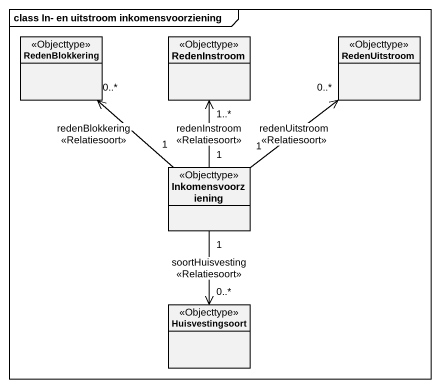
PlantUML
@startuml
mainframe class In- en uitstroom inkomensvoorziening
hide circle
hide empty members
class RedenBlokkering <<Objecttype>>
class RedenInstroom <<Objecttype>>
class RedenUitstroom <<Objecttype>>
class Inkomensvoorziening <<Objecttype>>
class Huisvestingsoort <<Objecttype>>
Inkomensvoorziening "1" -up-> "0..*" RedenBlokkering : redenBlokkering\n<<Relatiesoort>>
Inkomensvoorziening "1" -up-> "1..*" RedenInstroom : redenInstroom\n<<Relatiesoort>>
Inkomensvoorziening "1" -up-> "0..*" RedenUitstroom : redenUitstroom\n<<Relatiesoort>>
Inkomensvoorziening "1" --> "0..*" Huisvestingsoort : soortHuisvesting\n<<Relatiesoort>>
@enduml
